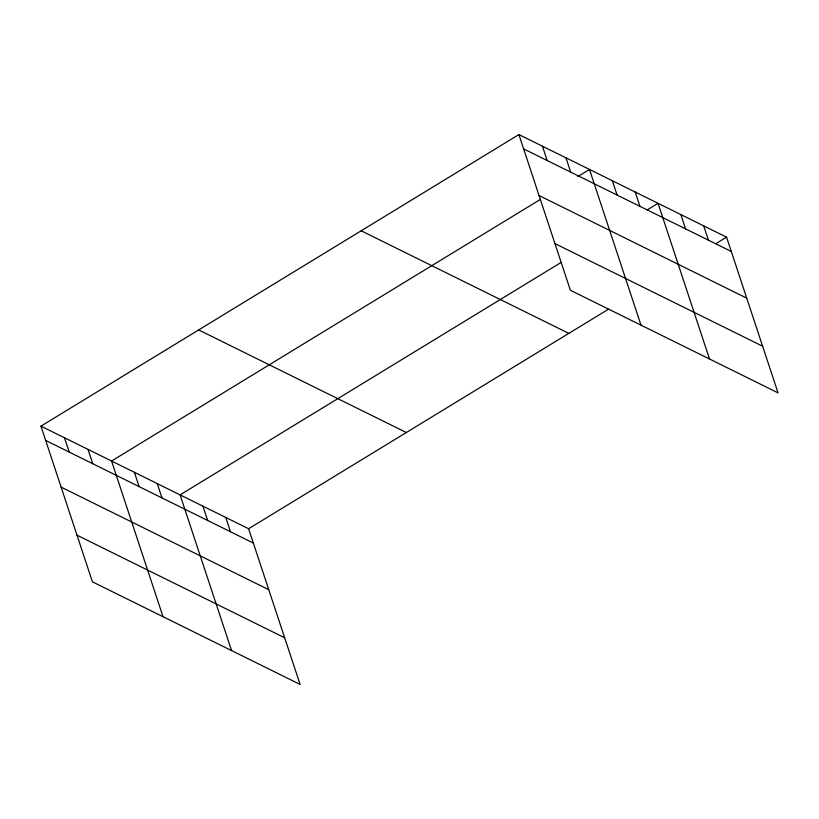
<?xml version="1.0" encoding="UTF-8"?>
<svg xmlns="http://www.w3.org/2000/svg" width="819" height="819" viewBox="0 0 819 819"><rect width="100%" height="100%" fill="white"/><g stroke="black" fill="none" stroke-linecap="round" stroke-linejoin="round"><path stroke-width="1.23" d="M40.95 426.146L248.607 528.736L300.102 684.428L92.434 581.838L40.95 426.146L518.898 134.572L726.566 237.162L778.05 392.854L570.393 290.264L518.898 134.572M540.479 199.365L111.558 461.025L163.042 616.717M577.784 176.607L589.506 169.451L640.99 325.143M561.056 262.469L180.088 494.881L231.572 650.573M647.379 209.807L658.036 203.307L709.52 358.998M248.607 528.736L608.271 309.326M715.908 243.663L726.566 237.162M523.638 148.884L731.295 251.474M539.066 195.536L746.723 298.136M554.954 243.601L762.622 346.202M361.179 230.794L568.836 333.384M198.669 329.924L406.337 432.524M45.68 440.458L253.347 543.058M61.118 487.11L268.775 589.711M77.006 535.186L284.674 637.776M703.716 225.88L708.455 240.192M680.876 214.598L685.605 228.91M635.186 192.025L639.926 206.337M612.346 180.743L617.086 195.055M565.97 157.832L570.7 172.144M542.434 146.202L547.164 160.514M225.768 517.454L230.508 531.766M202.928 506.173L207.657 520.485M157.238 483.599L161.978 497.911M134.398 472.317L139.128 486.629M88.022 449.406L92.752 463.718M64.486 437.776L69.216 452.088"/></g></svg>
